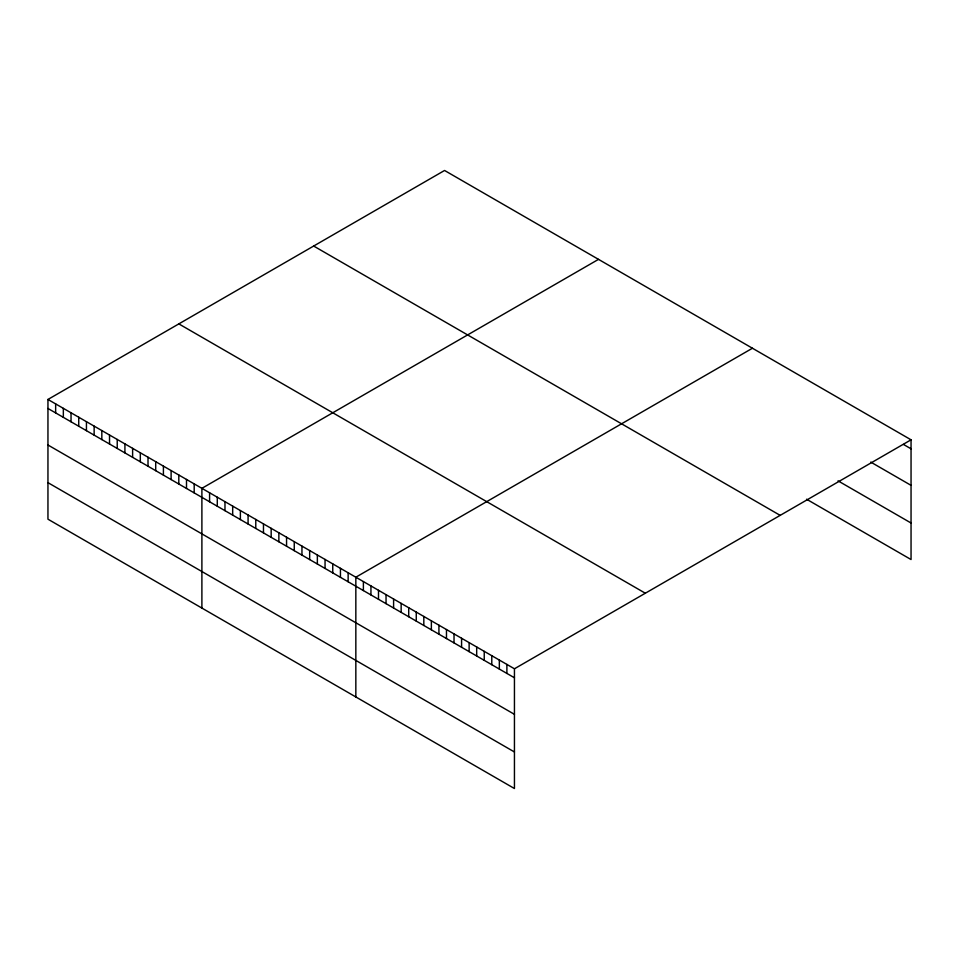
<?xml version="1.0" encoding="UTF-8"?>
<svg xmlns="http://www.w3.org/2000/svg" width="959" height="959" viewBox="0 0 959 959"><rect width="100%" height="100%" fill="white"/><g stroke="black" fill="none" stroke-linecap="round" stroke-linejoin="round"><path stroke-width="1.44" d="M47.95 399.459L514.444 668.783L514.444 788.526L47.95 519.191L47.95 399.459L444.556 170.474L911.05 439.809L911.05 559.541L806.567 499.219M598.5 259.362L201.893 488.335L201.893 608.066M752.443 348.237L355.837 577.21L355.837 696.953M514.444 668.783L911.05 439.809M903.498 444.449L911.05 448.812M870.772 462.094L911.05 485.35M838.034 480.855L911.05 523.003M313.677 246.043L780.17 515.367M178.83 323.89L645.323 593.225M47.95 408.462L514.444 677.785M47.95 445L514.444 714.335M47.95 482.653L514.444 751.976M506.891 664.419L506.891 673.434M499.339 660.068L499.339 669.07M491.787 655.704L491.787 664.707M484.235 651.341L484.235 660.343M476.683 646.977L476.683 655.992M469.131 642.626L469.131 651.629M461.579 638.262L461.579 647.265M454.027 633.899L454.027 642.902M446.474 629.536L446.474 638.538M438.922 625.184L438.922 634.187M431.37 620.821L431.37 629.823M423.818 616.457L423.818 625.46M416.266 612.094L416.266 621.096M408.714 607.742L408.714 616.745M401.15 603.379L401.15 612.381M393.598 599.015L393.598 608.018M386.045 594.652L386.045 603.655M378.493 590.3L378.493 599.303M370.941 585.937L370.941 594.94M363.389 581.574L363.389 590.576M348.141 572.775L348.141 581.777M340.445 568.327L340.445 577.33M332.749 563.88L332.749 572.883M325.053 559.433L325.053 568.447M317.357 554.997L317.357 564M309.661 550.55L309.661 559.553M301.953 546.103L301.953 555.105M294.257 541.667L294.257 550.67M286.561 537.22L286.561 546.222M278.865 532.772L278.865 541.775M271.169 528.325L271.169 537.328M263.473 523.89L263.473 532.892M255.777 519.442L255.777 528.445M248.081 514.995L248.081 523.998M240.385 510.56L240.385 519.562M232.677 506.112L232.677 515.115M224.981 501.665L224.981 510.668M217.285 497.218L217.285 506.22M209.589 492.782L209.589 501.785M194.197 483.887L194.197 492.89M186.502 479.452L186.502 488.455M178.806 475.005L178.806 484.007M171.11 470.557L171.11 479.56M163.414 466.11L163.414 475.113M155.706 461.675L155.706 470.677M148.01 457.227L148.01 466.23M140.314 452.78L140.314 461.782M132.618 448.344L132.618 457.347M124.922 443.897L124.922 452.9M117.226 439.45L117.226 448.452M109.53 435.002L109.53 444.005M101.834 430.567L101.834 439.57M94.138 426.12L94.138 435.122M86.442 421.672L86.442 430.675M78.734 417.225L78.734 426.24M71.038 412.79L71.038 421.792M63.342 408.342L63.342 417.345M55.646 403.895L55.646 412.897"/></g></svg>
